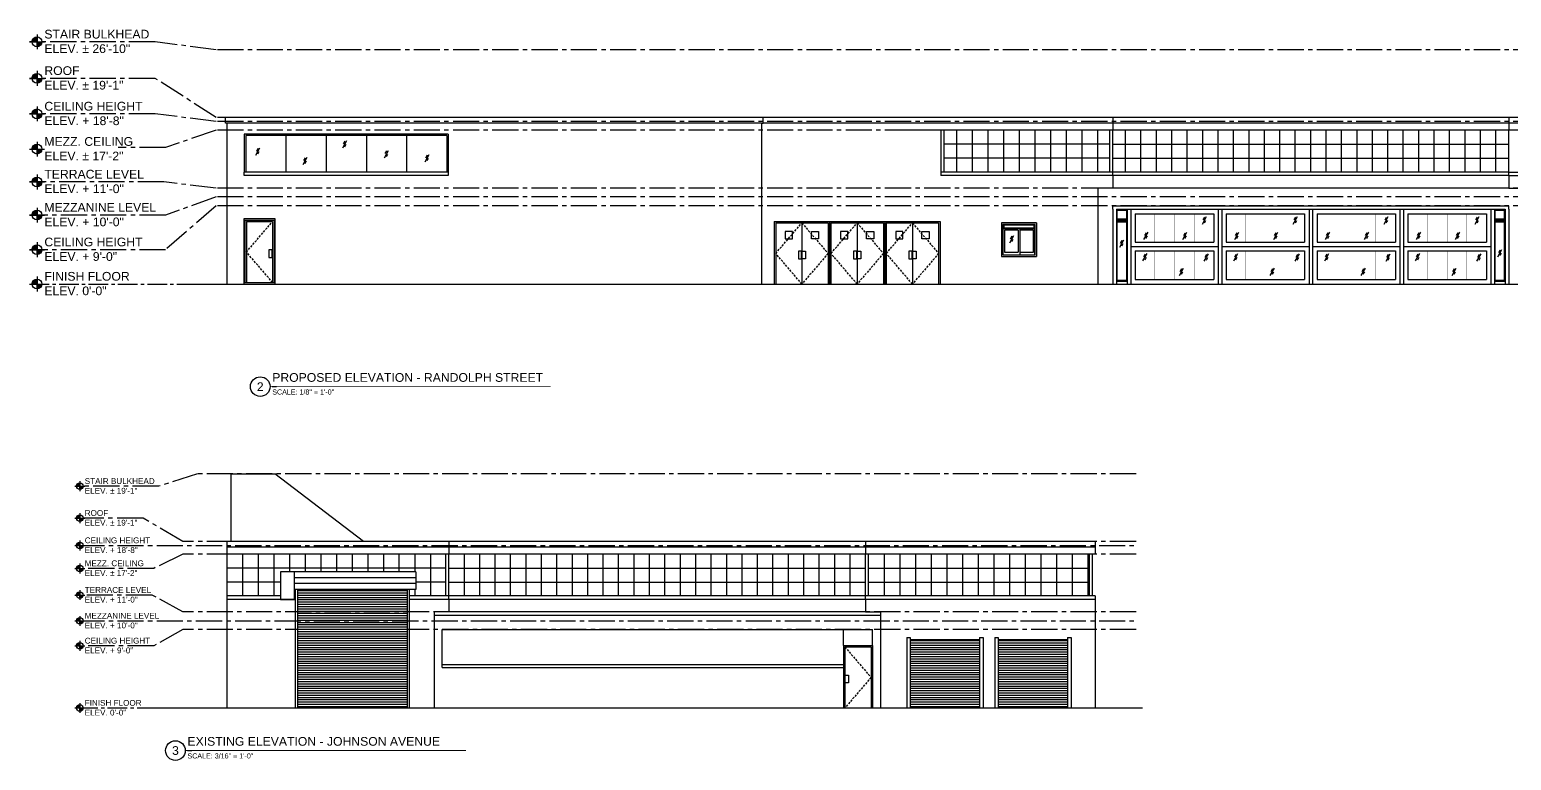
# Model space of a CAD drawing. Header units: inches. Extents: x -5252 to 14398, y -1665 to 9844.
# Drawn here: x 5712 to 7750, y -52 to 953 of the extents above; entities that cross this region are included whole.
import ezdxf
from ezdxf.enums import TextEntityAlignment as Align

# ---------------------------------------------------------------- set-up
doc = ezdxf.new("R2010")
doc.units = ezdxf.units.IN
doc.header["$LTSCALE"] = 48
doc.header["$MEASUREMENT"] = 0
doc.linetypes.add('CENTER2', pattern=[1.125, 0.75, -0.125, 0.125, -0.125])
doc.linetypes.add('HIDDEN2', pattern=[0.1875, 0.125, -0.0625])
for name, color, linetype in [('a-anno-symb', 91, 'Continuous'), ('CAPACITY SIGN', 1, 'Continuous'), ('Dimensions', 5, 'Continuous'), ('E-1', 150, 'Continuous'), ('E-2', 2, 'Continuous'), ('E-3', 6, 'Continuous'), ('E-4', 1, 'Continuous'), ('E-5', 5, 'Continuous'), ('E-6', 8, 'Continuous'), ('TB1', 31, 'Continuous')]:
    doc.layers.add(name, color=color, linetype=linetype)
doc.styles.add('ARIAL', font='arial.ttf')
doc.styles.add('ROMANS', font='romans.shx')
doc.styles.get("Standard").update_dxf_attribs({"font": 'arial.ttf'})
pattern_1 = [(0, (-4935.5524, 6553.8595), (0, 3.125), [])]

# ---------------------------------------------------------------- blocks, each defined once
blk = doc.blocks.new('Anno_Datum')
at = {"linetype": 'ByBlock', "lineweight": -2}
h = blk.add_hatch(dxfattribs=at)
h.set_pattern_fill('_USER', color=0, scale=0.008, angle=-90, style=0, pattern_type=0)
h.set_pattern_definition([(270, (0, 0), (0.008, -1e-18), [])])
h.paths.add_polyline_path([(0, 0), (0, 0.5, 0.414214), (-0.5, 0)])
h.paths.add_polyline_path([(0.5, 0), (0, 0), (0, -0.5, 0.414214)])
at = {"color": 0, "linetype": 'ByBlock', "lineweight": -2}
for p, q in [((-0.75, 0), (0.75, 0)), ((0, 0.75), (0, -0.75)), ((0, 0), (0.5, 0)), ((0, 0), (0.5, 0))]:
    blk.add_line(p, q, dxfattribs=at)
blk.add_circle((0, 0), 0.5, dxfattribs=at)
blk = doc.blocks.new('Anno_Title_T1')
at = {"color": 0, "linetype": 'ByBlock', "lineweight": -2}
blk.add_lwpolyline([(2.75, 0), (3.75, 0)], dxfattribs=at)
at = {"color": 0, "linetype": 'ByBlock', "lineweight": -2, "style": 'ROMANS'}
blk.add_attdef('TITLE', (2.75, 0.5), '', height=1.25, dxfattribs=at)
blk.add_attdef('SCALE', text='', height=0.75, dxfattribs=at).set_placement((2.75, -0.5), align=Align.TOP_LEFT)
blk = doc.blocks.new('Anno_Title_A1')
at = {"color": 0, "linetype": 'ByBlock', "lineweight": -2}
blk.add_circle((0, 0), 2.25, dxfattribs=at)
blk.add_circle((0, 0), 2.25, dxfattribs=at)
at = {"color": 0, "linetype": 'ByBlock', "lineweight": -2, "style": 'ROMANS'}
blk.add_attdef('NUMBER', text='', height=1.25, dxfattribs=at).set_placement((0, 0), align=Align.MIDDLE)

msp = doc.modelspace()

# ---------------------------------------------------------------- hatches: boundary and pattern name
at = {"layer": 'Dimensions'}
h = msp.add_hatch(dxfattribs=at)
h.set_pattern_fill('LINE', color=8, scale=25)
h.set_pattern_definition(pattern_1)
h.paths.add_polyline_path([(6231.1, 183.5), (6080.1, 183.5), (6080.1, 152.5), (6231.1, 152.5)])
h.paths.add_polyline_path([(6231.1, 152.5), (6080.1, 152.5), (6080.1, 140.2), (6231.1, 140.2)])
h.paths.add_polyline_path([(6231.1, 140.2), (6080.1, 140.2), (6080.1, 128.2), (6231.1, 128.2)])
h.paths.add_polyline_path([(6231.1, 128.2), (6080.1, 128.2), (6080.1, 20.5), (6231.1, 20.5)])
h = msp.add_hatch(dxfattribs=at)
h.set_pattern_fill('LINE', color=8, scale=25)
h.set_pattern_definition(pattern_1)
h.paths.add_polyline_path([(7018.1, 114.5), (6923.1, 114.5), (6923.1, 20.5), (7018.1, 20.5)])
h.paths.add_polyline_path([(7139.1, 114.5), (7044.1, 114.5), (7044.1, 20.5), (7139.1, 20.5)])

# ---------------------------------------------------------------- linework, layer by layer
at = {"layer": 'a-anno-symb', "color": 8, "linetype": 'CENTER2', "ltscale": 0.75}
for p, q in [((5711.9, 603.5), (8166.2, 603.5)), ((5778.7, 20.5), (7233.5, 20.5))]:
    msp.add_line(p, q, dxfattribs=at)
at = {"layer": 'a-anno-symb', "color": 8, "linetype": 'CENTER2'}
for p, q in [((5778.7, 244), (7233.5, 244)), ((5778.7, 140.2), (7233.5, 140.2))]:
    msp.add_line(p, q, dxfattribs=at)
for points in [[(8166.2, 925.5), (5968.5, 925.5), (5884.4, 936.5), (5711.9, 936.5)], [(8166.2, 832.5), (5968.5, 832.5), (5884.4, 886.3), (5711.9, 886.3)], [(8166.2, 827), (5968.5, 827), (5884.4, 837.4), (5711.9, 837.4)], [(8166.2, 815), (5968.5, 815), (5898.9, 791.3), (5833.7, 791.3)], [(8166.2, 735.5), (5968.5, 735.5), (5896.6, 743.8), (5711.9, 743.8)], [(8166.2, 723.2), (5968.5, 723.2), (5898.9, 698.3), (5711.9, 698.3)], [(8166.2, 711.2), (5968.5, 711.2), (5898.9, 650.7), (5711.9, 650.7)], [(7233.5, 342.5), (5942.9, 342.5), (5889.5, 325.5), (5785.4, 325.5)], [(7233.5, 249.5), (5922.5, 249.5), (5868.1, 281.6), (5785.4, 281.6)], [(7233.5, 232), (5922.5, 232), (5882.6, 212.4), (5787.7, 212.4)], [(7233.5, 152.5), (5922.5, 152.5), (5880.4, 175.8), (5785.4, 175.8)], [(7233.5, 128.2), (5922.5, 128.2), (5882.6, 106), (5787.7, 106)]]:
    msp.add_lwpolyline(points, dxfattribs=at)
at = {"layer": 'Dimensions'}
for p, q in [((6243.1, 207.5), (6076.1, 207.5)), ((6243.1, 207.5), (6243.1, 183.5)), ((6243.1, 199.5), (6076.1, 199.5)), ((6243.1, 191.5), (6076.1, 191.5)), ((6243.1, 183.5), (6076.1, 183.5)), ((6077.1, 183.5), (6077.1, 20.5)), ((6080.1, 183.5), (6080.1, 20.5)), ((6231.1, 183.5), (6231.1, 20.5)), ((6234.1, 183.5), (6234.1, 20.5)), ((6918.1, 117.5), (6918.1, 20.5)), ((6918.1, 117.5), (6923.1, 117.5)), ((6923.1, 117.5), (6923.1, 20.5)), ((6923.1, 114.5), (7018.1, 114.5)), ((7018.1, 117.5), (7018.1, 20.5)), ((7018.1, 117.5), (7023.1, 117.5)), ((7023.1, 117.5), (7023.1, 20.5)), ((7039.1, 117.5), (7039.1, 20.5)), ((7039.1, 117.5), (7044.1, 117.5)), ((7044.1, 117.5), (7044.1, 20.5)), ((7044.1, 114.5), (7139.1, 114.5)), ((7139.1, 117.5), (7139.1, 20.5)), ((7139.1, 117.5), (7144.1, 117.5)), ((7144.1, 117.5), (7144.1, 20.5))]:
    msp.add_line(p, q, dxfattribs=at)
msp.add_lwpolyline([(6076.1, 207.5), (6056.8, 207.5), (6056.8, 169.5), (6076.1, 169.5)], close=True, dxfattribs=at)
at = {"layer": 'E-1', "color": 151, "const_width": 0.25}
for points in [[(7259.4, 700.2), (7259.4, 660.9)], [(7286.4, 700.2), (7286.4, 660.9)], [(7313.4, 700.2), (7313.4, 660.9)], [(7384.4, 700.2), (7384.4, 660.9)], [(7411.4, 700.2), (7411.4, 660.9)], [(7438.4, 700.2), (7438.4, 660.9)], [(7509.4, 700.2), (7509.4, 660.9)], [(7536.4, 700.2), (7536.4, 660.9)], [(7563.4, 700.2), (7563.4, 660.9)], [(7634.4, 700.2), (7634.4, 660.9)], [(7661.4, 700.2), (7661.4, 660.9)], [(7688.4, 700.2), (7688.4, 660.9)], [(7232.4, 680.5), (7340.4, 680.5)], [(7357.4, 680.5), (7465.4, 680.5)], [(7482.4, 680.5), (7590.4, 680.5)], [(7607.4, 680.5), (7715.4, 680.5)], [(7259.4, 648.9), (7259.4, 609.5)], [(7286.4, 648.9), (7286.4, 609.5)], [(7313.4, 648.9), (7313.4, 609.5)], [(7384.4, 648.9), (7384.4, 609.5)], [(7411.4, 648.9), (7411.4, 609.5)], [(7438.4, 648.9), (7438.4, 609.5)], [(7509.4, 648.9), (7509.4, 609.5)], [(7536.4, 648.9), (7536.4, 609.5)], [(7563.4, 648.9), (7563.4, 609.5)], [(7634.4, 648.9), (7634.4, 609.5)], [(7661.4, 648.9), (7661.4, 609.5)], [(7688.4, 648.9), (7688.4, 609.5)], [(7232.4, 629.2), (7340.4, 629.2)], [(7357.4, 629.2), (7465.4, 629.2)], [(7482.4, 629.2), (7590.4, 629.2)], [(7607.4, 629.2), (7715.4, 629.2)]]:
    msp.add_lwpolyline(points, dxfattribs=at)
at = {"layer": 'E-2'}
for p, q in [((6720.5, 832.5), (5981.1, 832.5)), ((5981.1, 824.5), (5981.1, 832.5)), ((5983.1, 824.5), (5981.1, 824.5)), ((5983.1, 824.5), (5983.1, 603.5)), ((6718.5, 824.5), (6718.5, 603.5)), ((6718.5, 824.5), (6720.5, 824.5)), ((6720.5, 824.5), (6720.5, 832.5)), ((5927.4, 603.5), (8208.6, 603.5)), ((5881.4, 20.5), (7242.6, 20.5))]:
    msp.add_line(p, q, dxfattribs=at)
at = {"layer": 'E-3'}
for p, q in [((6718.5, 824.5), (5983.1, 824.5)), ((7201.5, 832.5), (6720.5, 832.5)), ((7201.5, 832.5), (7201.5, 815)), ((8143.1, 832.5), (7746.3, 832.5)), ((7746.3, 832.5), (7746.3, 815)), ((7181, 735.5), (7181, 603.5)), ((7201.5, 735.5), (7181, 735.5)), ((7201.5, 752.5), (7201.5, 735.5)), ((7746.3, 735.5), (7201.5, 735.5)), ((7746.3, 752.5), (7746.3, 735.5)), ((7746.3, 735.5), (7766.8, 735.5)), ((5983.1, 249.5), (5983.1, 20.5)), ((6288.5, 249.5), (5983.1, 249.5)), ((6288.5, 249.5), (6288.5, 232)), ((7177.1, 249.5), (6861.6, 249.5)), ((6861.6, 249.5), (6861.6, 232)), ((6288.5, 169.5), (6288.5, 152.5)), ((6861.6, 169.5), (6861.6, 152.5)), ((6268.1, 152.5), (6268.1, 20.5)), ((6288.5, 152.5), (6268.1, 152.5)), ((6882.1, 147.5), (6268.1, 147.5)), ((6861.6, 152.5), (6288.5, 152.5)), ((6861.6, 152.5), (6882.1, 152.5)), ((6882.1, 152.5), (6882.1, 20.5))]:
    msp.add_line(p, q, dxfattribs=at)
at = {"layer": 'E-4'}
for p, q in [((7201.5, 824.5), (6720.5, 824.5)), ((8143.1, 824.5), (7746.3, 824.5)), ((7201.5, 815), (6896, 815)), ((8143.1, 815), (7746.3, 815)), ((7201.5, 711.2), (7746.3, 711.2)), ((7201.5, 706.2), (7201.5, 711.2)), ((7201.5, 706.2), (7201.5, 603.5)), ((7206.5, 706.2), (7741.3, 706.2)), ((7206.5, 706.2), (7206.5, 603.5)), ((7741.3, 706.2), (7741.3, 603.5)), ((7746.3, 706.2), (7746.3, 711.2)), ((7746.3, 706.2), (7746.3, 603.5)), ((7177.1, 249.5), (7177.1, 232)), ((7177.1, 249.5), (7177.1, 232)), ((6288.5, 241.5), (5983.1, 241.5)), ((6288.5, 232), (5983.1, 232)), ((7177.1, 241.5), (6861.6, 241.5)), ((7177.1, 232), (6861.6, 232)), ((7177.1, 174.5), (7177.1, 20.5)), ((7177.1, 174.5), (7177.1, 153.2))]:
    msp.add_line(p, q, dxfattribs=at)
at = {"layer": 'E-5'}
for p, q in [((7746.3, 832.5), (7201.5, 832.5)), ((6007.1, 809.5), (6007.1, 757.5)), ((6287.6, 809.5), (6007.1, 809.5)), ((6009.1, 807.5, 20), (6009.1, 757.5, 20)), ((6285.6, 807.5), (6009.1, 807.5)), ((6285.6, 807.5, 20), (6285.6, 757.5, 20)), ((6287.6, 809.5), (6287.6, 757.5)), ((6965, 815), (6965, 752.5)), ((6969, 815), (6969, 757.5)), ((7197.5, 757.5), (7197.5, 815)), ((7201.5, 752.5), (7201.5, 815)), ((7746.3, 752.5), (7746.3, 815)), ((6287.6, 757.5), (6007.1, 757.5)), ((6007.1, 752.5), (6007.1, 757.5)), ((6287.6, 757.5), (6287.6, 752.5)), ((7201.5, 757.5), (6965, 757.5)), ((7746.3, 757.5), (8040, 757.5)), ((6287.6, 752.5), (6007.1, 752.5)), ((7201.5, 752.5), (6965, 752.5)), ((7746.3, 752.5), (8040, 752.5)), ((6007.1, 603.5), (6007.1, 693.5)), ((6007.1, 693.5), (6049.1, 693.5)), ((6049.1, 693.5), (6049.1, 603.5)), ((7221.4, 706.2), (7221.4, 603.5)), ((7226.4, 706.2), (7226.4, 603.5)), ((7232.4, 700.2), (7232.4, 660.9)), ((7232.4, 700.2), (7340.4, 700.2)), ((7340.4, 700.2), (7340.4, 660.9)), ((7346.4, 706.2), (7346.4, 603.5)), ((7351.4, 706.2), (7351.4, 603.5)), ((7357.4, 700.2), (7357.4, 660.9)), ((7357.4, 700.2), (7465.4, 700.2)), ((7465.4, 700.2), (7465.4, 660.9)), ((7471.4, 706.2), (7471.4, 603.5)), ((7476.4, 706.2), (7476.4, 603.5)), ((7482.4, 700.2), (7482.4, 660.9)), ((7482.4, 700.2), (7590.4, 700.2)), ((7590.4, 700.2), (7590.4, 660.9)), ((7596.4, 706.2), (7596.4, 603.5)), ((7601.4, 706.2), (7601.4, 603.5)), ((7607.4, 700.2), (7607.4, 660.9)), ((7607.4, 700.2), (7715.4, 700.2)), ((7715.4, 700.2), (7715.4, 660.9)), ((7721.4, 706.2), (7721.4, 603.5)), ((7726.4, 706.2), (7726.4, 603.5)), ((6736, 689.5), (6736, 603.5)), ((6736, 689.5), (6964, 689.5)), ((6738, 687.5), (6738, 603.5)), ((6738, 687.5), (6810, 687.5)), ((6774, 687.5), (6774, 603.5)), ((6810, 687.5), (6810, 603.5)), ((6812, 689.5), (6812, 603.5)), ((6814, 687.5), (6814, 603.5)), ((6814, 687.5), (6886, 687.5)), ((6850, 687.5), (6850, 603.5)), ((6886, 687.5), (6886, 603.5)), ((6888, 689.5), (6888, 603.5)), ((6890, 687.5), (6890, 603.5)), ((6890, 687.5), (6962, 687.5)), ((6926, 687.5), (6926, 603.5)), ((6962, 687.5), (6962, 603.5)), ((6964, 689.5), (6964, 603.5)), ((7048.5, 687.5), (7048.5, 641.5)), ((7096.5, 687.5), (7048.5, 687.5)), ((7050.5, 685.5), (7050.5, 643.5)), ((7094.5, 685.5), (7050.5, 685.5)), ((7094.5, 679.5), (7050.5, 679.5)), ((7073.5, 679.5), (7073.5, 643.5)), ((7094.5, 643.5), (7094.5, 685.5)), ((7096.5, 687.5), (7096.5, 641.5)), ((7096.5, 641.5), (7096.5, 687.5)), ((7226.4, 654.9), (7346.4, 654.9)), ((7232.4, 660.9), (7340.4, 660.9)), ((7351.4, 654.9), (7471.4, 654.9)), ((7357.4, 660.9), (7465.4, 660.9)), ((7476.4, 654.9), (7596.4, 654.9)), ((7482.4, 660.9), (7590.4, 660.9)), ((7601.4, 654.9), (7721.4, 654.9)), ((7607.4, 660.9), (7715.4, 660.9)), ((7048.5, 641.5), (7096.5, 641.5)), ((7050.5, 643.5), (7094.5, 643.5)), ((7232.4, 648.9), (7232.4, 609.5)), ((7232.4, 648.9), (7340.4, 648.9)), ((7340.4, 648.9), (7340.4, 609.5)), ((7357.4, 648.9), (7357.4, 609.5)), ((7357.4, 648.9), (7465.4, 648.9)), ((7465.4, 648.9), (7465.4, 609.5)), ((7482.4, 648.9), (7482.4, 609.5)), ((7482.4, 648.9), (7590.4, 648.9)), ((7590.4, 648.9), (7590.4, 609.5)), ((7607.4, 648.9), (7607.4, 609.5)), ((7607.4, 648.9), (7715.4, 648.9)), ((7715.4, 648.9), (7715.4, 609.5)), ((7232.4, 609.5), (7340.4, 609.5)), ((7357.4, 609.5), (7465.4, 609.5)), ((7482.4, 609.5), (7590.4, 609.5)), ((7607.4, 609.5), (7715.4, 609.5)), ((6861.6, 249.5), (6288.5, 249.5)), ((6284.5, 174.5), (6284.5, 232)), ((6288.5, 174.5), (6288.5, 232)), ((6861.6, 174.5), (6861.6, 232)), ((6865.6, 174.5), (6865.6, 232)), ((7169.1, 232), (7169.1, 174.5)), ((7173.1, 232), (7173.1, 174.5)), ((6056.8, 174.5), (5983.1, 174.5)), ((6077.1, 169.5), (5983.1, 169.5)), ((6077.1, 174.5), (6076.1, 174.5)), ((6288.5, 174.5), (6234.1, 174.5)), ((6288.5, 169.5), (6234.1, 169.5)), ((6288.5, 169.5), (6288.5, 174.5)), ((7177.1, 174.5), (6861.6, 174.5)), ((6861.6, 169.5), (6861.6, 174.5)), ((7177.1, 169.5), (6861.6, 169.5)), ((6279.1, 76.2), (6279.1, 128.2)), ((6279.1, 128.2), (6871.1, 128.2)), ((6831.1, 106.5), (6831.1, 128.2)), ((6871.1, 106.5), (6871.1, 128.2)), ((6831.1, 106.5), (6831.1, 20.5)), ((6831.1, 106.5), (6871.1, 106.5)), ((6833.1, 104.5), (6833.1, 20.5)), ((6833.1, 104.5), (6869.1, 104.5)), ((6869.1, 104.5), (6869.1, 20.5)), ((6871.1, 106.5), (6871.1, 20.5)), ((6279.1, 80.2), (6831.1, 80.2)), ((6279.1, 76.2), (6831.1, 76.2))]:
    msp.add_line(p, q, dxfattribs=at)
at = {"layer": 'E-6'}
for p, q in [((7746.3, 824.5), (7201.5, 824.5)), ((6064.4, 807.5), (6064.4, 757.5)), ((6119.7, 807.5), (6119.7, 757.5)), ((6142.6, 790.7, -20), (6148.3, 800.7, -20)), ((6143.8, 796.2, -20), (6146, 800.1, -20)), ((6145.5, 792.3, -20), (6147.4, 795.7, -20)), ((6175, 807.5), (6175, 757.5)), ((6230.3, 807.5), (6230.3, 757.5)), ((6986.7, 815), (6986.7, 757.5)), ((7008.2, 815), (7008.2, 757.5)), ((7029.8, 815), (7029.8, 757.5)), ((7051.3, 815), (7051.3, 757.5)), ((7072.8, 815), (7072.8, 757.5)), ((7094.4, 815), (7094.4, 757.5)), ((7115.9, 815), (7115.9, 757.5)), ((7137.4, 815), (7137.4, 757.5)), ((7159, 815), (7159, 757.5)), ((7180.5, 815), (7180.5, 757.5)), ((7746.3, 815), (7201.5, 815)), ((6023, 780.7, -20), (6028.7, 790.7, -20)), ((6024.2, 786.2, -20), (6026.4, 790.1, -20)), ((6025.9, 782.3, -20), (6027.8, 785.7, -20)), ((6087.9, 767.7, -20), (6093.6, 777.7, -20)), ((6089.2, 773.2, -20), (6091.3, 777.1, -20)), ((6199.8, 777.2, -20), (6205.5, 787.3, -20)), ((6201.1, 782.8, -20), (6203.2, 786.6, -20)), ((6202.7, 778.8, -20), (6204.6, 782.2, -20)), ((6255.8, 771.5), (6261.5, 781.6)), ((6257, 777.1), (6259.2, 781)), ((6258.7, 773.2), (6260.6, 776.6)), ((6090.8, 769.3, -20), (6092.7, 772.7, -20)), ((7746.3, 757.5), (7201.5, 757.5)), ((7746.3, 752.5), (7201.5, 752.5)), ((7324.8, 686), (7330.4, 696.1)), ((7326, 691.6), (7328.1, 695.4)), ((7449.8, 686), (7455.4, 696.1)), ((7451, 691.6), (7453.1, 695.4)), ((7574.8, 686), (7580.4, 696.1)), ((7576, 691.6), (7578.1, 695.4)), ((7699.8, 686), (7705.4, 696.1)), ((7701, 691.6), (7703.1, 695.4)), ((7727.4, 692.5), (7727.4, 705.2)), ((7727.4, 705.2), (7740.3, 705.2)), ((7740.3, 692.5), (7740.3, 705.2)), ((6008.1, 691.5), (6008.1, 605.5)), ((6008.1, 691.5), (6048.1, 691.5)), ((6010.1, 689.5), (6010.1, 605.5)), ((6010.1, 689.5), (6046.1, 689.5)), ((6046.1, 689.5), (6046.1, 605.5)), ((6048.1, 691.5), (6048.1, 605.5)), ((7051.5, 684.5), (7051.5, 680.5)), ((7093.5, 684.5), (7051.5, 684.5)), ((7093.5, 680.5), (7051.5, 680.5)), ((7052.5, 677.5), (7052.5, 647.5)), ((7071.5, 677.5), (7052.5, 677.5)), ((7071.5, 677.5), (7071.5, 647.5)), ((7092.5, 677.5), (7073.5, 677.5)), ((7092.5, 647.5), (7092.5, 677.5)), ((7093.5, 680.5), (7093.5, 684.5)), ((7221.4, 691.5), (7206.5, 691.5)), ((7221.4, 689.5), (7206.5, 689.5)), ((7220.4, 692.5), (7207.5, 692.5)), ((7220.4, 688.5), (7207.5, 688.5)), ((7244.3, 664.6), (7250, 674.7)), ((7245.5, 670.2), (7247.7, 674)), ((7297.9, 664.6), (7303.6, 674.7)), ((7299.1, 670.2), (7301.3, 674)), ((7327.6, 687.6), (7329.6, 691)), ((7369.3, 664.6), (7375, 674.7)), ((7370.5, 670.2), (7372.7, 674)), ((7422.9, 664.6), (7428.6, 674.7)), ((7424.1, 670.2), (7426.3, 674)), ((7452.6, 687.6), (7454.6, 691)), ((7494.3, 664.6), (7500, 674.7)), ((7495.5, 670.2), (7497.7, 674)), ((7547.9, 664.6), (7553.6, 674.7)), ((7549.1, 670.2), (7551.3, 674)), ((7577.6, 687.6), (7579.6, 691)), ((7619.3, 664.6), (7625, 674.7)), ((7620.5, 670.2), (7622.7, 674)), ((7672.9, 664.6), (7678.6, 674.7)), ((7674.1, 670.2), (7676.3, 674)), ((7702.6, 687.6), (7704.6, 691)), ((7741.3, 691.5), (7726.4, 691.5)), ((7741.3, 689.5), (7726.4, 689.5)), ((7740.3, 692.5), (7727.4, 692.5)), ((7727.4, 608.5), (7727.4, 688.5)), ((7740.3, 688.5), (7727.4, 688.5)), ((7740.3, 608.5), (7740.3, 688.5)), ((7059.8, 660.2), (7065.5, 670.3)), ((7061, 665.8), (7063.2, 669.7)), ((7062.7, 661.9), (7064.6, 665.3)), ((7211.1, 654.3), (7216.8, 664.4)), ((7212.3, 659.8), (7214.5, 663.7)), ((7214, 655.9), (7215.9, 659.3)), ((7247.2, 666.2), (7249.1, 669.6)), ((7300.8, 666.2), (7302.7, 669.6)), ((7372.2, 666.2), (7374.1, 669.6)), ((7425.8, 666.2), (7427.7, 669.6)), ((7497.2, 666.2), (7499.1, 669.6)), ((7550.8, 666.2), (7552.7, 669.6)), ((7622.2, 666.2), (7624.1, 669.6)), ((7675.8, 666.2), (7677.7, 669.6)), ((7052.5, 647.5), (7071.5, 647.5)), ((7073.5, 647.5), (7092.5, 647.5)), ((7243, 635.3), (7248.7, 645.3)), ((7244.2, 640.8), (7246.4, 644.7)), ((7245.9, 636.9), (7247.8, 640.3)), ((7327.4, 634.9), (7333.1, 645)), ((7328.6, 640.5), (7330.8, 644.3)), ((7330.3, 636.5), (7332.2, 639.9)), ((7368, 635.3), (7373.7, 645.3)), ((7369.2, 640.8), (7371.4, 644.7)), ((7370.9, 636.9), (7372.8, 640.3)), ((7452.4, 634.9), (7458.1, 645)), ((7453.6, 640.5), (7455.8, 644.3)), ((7455.3, 636.5), (7457.2, 639.9)), ((7493, 635.3), (7498.7, 645.3)), ((7494.2, 640.8), (7496.4, 644.7)), ((7495.9, 636.9), (7497.8, 640.3)), ((7577.4, 634.9), (7583.1, 645)), ((7578.6, 640.5), (7580.8, 644.3)), ((7580.3, 636.5), (7582.2, 639.9)), ((7618, 635.3), (7623.7, 645.3)), ((7619.2, 640.8), (7621.4, 644.7)), ((7620.9, 636.9), (7622.8, 640.3)), ((7702.4, 634.9), (7708.1, 645)), ((7703.6, 640.5), (7705.8, 644.3)), ((7705.3, 636.5), (7707.2, 639.9)), ((7731.1, 641), (7736.8, 651.1)), ((7732.3, 646.6), (7734.5, 650.4)), ((7734, 642.7), (7735.9, 646.1)), ((7293.2, 615.3), (7298.9, 625.4)), ((7294.4, 620.9), (7296.6, 624.7)), ((7296.1, 617), (7298, 620.4)), ((7418.2, 615.3), (7423.9, 625.4)), ((7419.4, 620.9), (7421.6, 624.7)), ((7421.1, 617), (7423, 620.4)), ((7543.2, 615.3), (7548.9, 625.4)), ((7544.4, 620.9), (7546.6, 624.7)), ((7546.1, 617), (7548, 620.4)), ((7668.2, 615.3), (7673.9, 625.4)), ((7669.4, 620.9), (7671.6, 624.7)), ((7671.1, 617), (7673, 620.4)), ((6007.1, 605.5), (6049.1, 605.5)), ((7206.5, 607.5), (7221.4, 607.5)), ((7726.4, 607.5), (7741.3, 607.5)), ((7740.3, 608.5), (7727.4, 608.5)), ((5989.1, 249.5), (5989.1, 342.5)), ((5989.1, 342.5), (6049.1, 342.5)), ((6171.2, 249.5), (6049.1, 342.5)), ((6004.6, 232), (6004.6, 174.5)), ((6026.1, 232), (6026.1, 174.5)), ((6047.7, 232), (6047.7, 174.5)), ((6069.2, 232), (6069.2, 207.5)), ((6090.7, 232), (6090.7, 207.5)), ((6112.3, 232), (6112.3, 207.5)), ((6133.8, 232), (6133.8, 207.5)), ((6155.3, 232), (6155.3, 207.5)), ((6176.9, 232), (6176.9, 207.5)), ((6198.4, 232), (6198.4, 207.5)), ((6219.9, 232), (6219.9, 207.5)), ((6241.5, 232), (6241.5, 207.5)), ((6263, 232), (6263, 174.5)), ((6861.6, 241.5), (6288.5, 241.5)), ((6861.6, 232), (6288.5, 232)), ((6887.1, 232), (6887.1, 174.5)), ((6908.7, 232), (6908.7, 174.5)), ((6930.2, 232), (6930.2, 174.5)), ((6951.7, 232), (6951.7, 174.5)), ((6973.3, 232), (6973.3, 174.5)), ((6994.8, 232), (6994.8, 174.5)), ((7016.3, 232), (7016.3, 174.5)), ((7037.9, 232), (7037.9, 174.5)), ((7059.4, 232), (7059.4, 174.5)), ((7080.9, 232), (7080.9, 174.5)), ((7102.5, 232), (7102.5, 174.5)), ((7124, 232), (7124, 174.5)), ((7145.5, 232), (7145.5, 174.5)), ((7167.1, 232), (7167.1, 174.5)), ((6241.5, 183.5), (6241.5, 174.5)), ((6861.6, 174.5), (6288.5, 174.5)), ((6861.6, 169.5), (6288.5, 169.5))]:
    msp.add_line(p, q, dxfattribs=at)
at = {"layer": 'E-6', "color": 151}
for p, q in [((7219.1, 757.5), (7219.1, 815)), ((7240.3, 757.5), (7240.3, 815)), ((7261.5, 757.5), (7261.5, 815)), ((7282.7, 757.5), (7282.7, 815)), ((7304, 757.5), (7304, 815)), ((7325.2, 757.5), (7325.2, 815)), ((7346.4, 757.5), (7346.4, 815)), ((7367.6, 757.5), (7367.6, 815)), ((7388.9, 757.5), (7388.9, 815)), ((7410.1, 757.5), (7410.1, 815)), ((7431.3, 757.5), (7431.3, 815)), ((7452.5, 757.5), (7452.5, 815)), ((7473.8, 757.5), (7473.8, 815)), ((7495, 757.5), (7495, 815)), ((7516.2, 757.5), (7516.2, 815)), ((7537.4, 757.5), (7537.4, 815)), ((7558.7, 757.5), (7558.7, 815)), ((7579.9, 757.5), (7579.9, 815)), ((7601.1, 757.5), (7601.1, 815)), ((7622.3, 757.5), (7622.3, 815)), ((7643.6, 757.5), (7643.6, 815)), ((7664.8, 757.5), (7664.8, 815)), ((7686, 757.5), (7686, 815)), ((7707.2, 757.5), (7707.2, 815)), ((7728.4, 757.5), (7728.4, 815)), ((6309.8, 174.5), (6309.8, 232)), ((6331, 174.5), (6331, 232)), ((6352.2, 174.5), (6352.2, 232)), ((6373.4, 174.5), (6373.4, 232)), ((6394.7, 174.5), (6394.7, 232)), ((6415.9, 174.5), (6415.9, 232)), ((6437.1, 174.5), (6437.1, 232)), ((6458.3, 174.5), (6458.3, 232)), ((6479.6, 174.5), (6479.6, 232)), ((6500.8, 174.5), (6500.8, 232)), ((6522, 174.5), (6522, 232)), ((6543.2, 174.5), (6543.2, 232)), ((6564.5, 174.5), (6564.5, 232)), ((6585.7, 174.5), (6585.7, 232)), ((6606.9, 174.5), (6606.9, 232)), ((6628.1, 174.5), (6628.1, 232)), ((6649.4, 174.5), (6649.4, 232)), ((6670.6, 174.5), (6670.6, 232)), ((6691.8, 174.5), (6691.8, 232)), ((6713, 174.5), (6713, 232)), ((6734.2, 174.5), (6734.2, 232)), ((6755.5, 174.5), (6755.5, 232)), ((6776.7, 174.5), (6776.7, 232)), ((6797.9, 174.5), (6797.9, 232)), ((6819.1, 174.5), (6819.1, 232)), ((6840.4, 174.5), (6840.4, 232))]:
    msp.add_line(p, q, dxfattribs=at)
at = {"layer": 'E-6'}
for points in [[(7197.5, 795.8), (6969, 795.8)], [(7197.5, 776.6), (6969, 776.6)], [(7207.5, 692.5), (7207.5, 705.2), (7220.4, 705.2), (7220.4, 692.5)], [(7220.4, 688.5), (7220.4, 608.5), (7207.5, 608.5), (7207.5, 688.5)], [(6284.5, 212.8), (5983.1, 212.8)], [(6865.6, 212.8), (7169.1, 212.8)], [(6056.8, 193.6), (5983.1, 193.6)], [(6284.5, 193.6), (6243.1, 193.6)], [(6865.6, 193.6), (7169.1, 193.6)]]:
    msp.add_lwpolyline(points, dxfattribs=at)
at = {"layer": 'E-6', "color": 151}
for points in [[(7201.5, 795.8), (7746.3, 795.8)], [(7201.5, 776.6), (7746.3, 776.6)], [(6288.5, 212.8), (6861.6, 212.8)], [(6288.5, 193.6), (6861.6, 193.6)]]:
    msp.add_lwpolyline(points, dxfattribs=at)
at = {"layer": 'E-6', "linetype": 'HIDDEN2', "ltscale": 0.5}
for points in [[(6046.1, 605.5), (6010.1, 647.5), (6046.1, 689.5)], [(6774, 603.5), (6738, 645.5), (6774, 687.5), (6810, 645.5), (6774, 603.5)], [(6850, 603.5), (6814, 645.5), (6850, 687.5), (6886, 645.5), (6850, 603.5)], [(6926, 603.5), (6890, 645.5), (6926, 687.5), (6962, 645.5), (6926, 603.5)], [(6833.1, 104.5), (6869.1, 62.5), (6833.1, 20.5)]]:
    msp.add_lwpolyline(points, dxfattribs=at)
at = {"layer": 'E-6'}
for points in [[(6751, 665.5), (6761, 665.5), (6761, 675.5), (6751, 675.5)], [(6797, 665.5), (6787, 665.5), (6787, 675.5), (6797, 675.5)], [(6827, 665.5), (6837, 665.5), (6837, 675.5), (6827, 675.5)], [(6873, 665.5), (6863, 665.5), (6863, 675.5), (6873, 675.5)], [(6903, 665.5), (6913, 665.5), (6913, 675.5), (6903, 675.5)], [(6949, 665.5), (6939, 665.5), (6939, 675.5), (6949, 675.5)], [(6045.6, 650.5), (6041.1, 650.5), (6041.1, 639.9), (6045.6, 639.9)], [(6773.5, 648.5), (6769.1, 648.5), (6769.1, 637.9), (6773.5, 637.9)], [(6774.5, 648.5), (6779, 648.5), (6779, 637.9), (6774.5, 637.9)], [(6849.5, 648.5), (6845.1, 648.5), (6845.1, 637.9), (6849.5, 637.9)], [(6850.5, 648.5), (6855, 648.5), (6855, 637.9), (6850.5, 637.9)], [(6925.5, 648.5), (6921.1, 648.5), (6921.1, 637.9), (6925.5, 637.9)], [(6926.5, 648.5), (6931, 648.5), (6931, 637.9), (6926.5, 637.9)], [(6833.6, 65.5), (6838, 65.5), (6838, 54.9), (6833.6, 54.9)]]:
    msp.add_lwpolyline(points, close=True, dxfattribs=at)
at = {"layer": 'TB1'}
for points in [[(6042.6, 462.4, 1.2, 1.2, 0), (6428.6, 462.4, 1.2, 1.2, 0)], [(5926, -38, 1.2, 1.2, 0), (6312, -38, 1.2, 1.2, 0)]]:
    msp.add_lwpolyline(points, format="xyseb", dxfattribs=at)

# ---------------------------------------------------------------- block references
at = {"layer": 'a-anno-symb', "color": 8}
for p, xscale, yscale, zscale in [((5722.1, 936.5), 13.5, 13.5, 13.5), ((5722.1, 886.3), 13.5, 13.5, 13.5), ((5722.1, 837.4), 13.5, 13.5, 13.5), ((5722.1, 789), 13.5, 13.5, 13.5), ((5722.1, 743.8), 13.5, 13.5, 13.5), ((5722.1, 698.3), 13.5, 13.5, 13.5), ((5722.1, 650.7), 13.5, 13.5, 13.5), ((5722.1, 603.5), 13.5, 13.5, 13.5), ((5780.9, 325.5), 9, 9, 9), ((5780.9, 281.6), 9, 9, 9), ((5780.9, 244), 9, 9, 9), ((5780.9, 212.4), 9, 9, 9), ((5780.9, 175.8), 9, 9, 9), ((5780.9, 140.2), 9, 9, 9), ((5780.9, 106), 9, 9, 9), ((5780.9, 20.5), 9, 9, 9)]:
    msp.add_blockref('Anno_Datum', p, dxfattribs=dict(at, xscale=xscale, yscale=yscale, zscale=zscale))
at = {"layer": 'TB1'}
ref = msp.add_blockref('Anno_Title_A1', (6029.1, 462.4), dxfattribs=dict(at, xscale=5.998500000000001, yscale=5.998500000000001, zscale=5.998500000000001))
ref.add_attrib('NUMBER', '2', dxfattribs={"layer": '0', "color": 0, "linetype": 'ByBlock', "lineweight": -2, "height": 12, "style": 'ARIAL'}).set_placement((6029.1, 462.4), align=Align.MIDDLE)
ref = msp.add_blockref('Anno_Title_T1', (6029.1, 462.4), dxfattribs=dict(at, xscale=5.998500000000001, yscale=5.998500000000001, zscale=5.998500000000001))
ref.add_attrib('SCALE', 'SCALE: 1/8" = 1\'-0"', dxfattribs={"layer": '0', "color": 0, "linetype": 'ByBlock', "lineweight": -2, "height": 7, "style": 'ARIAL'}).set_placement((6045.6, 449.4), align=Align.BOTTOM_LEFT)
ref.add_attrib('TITLE', 'PROPOSED ELEVATION - RANDOLPH STREET', dxfattribs={"layer": '0', "color": 0, "linetype": 'ByBlock', "lineweight": -2, "height": 11.997, "style": 'ARIAL'}).set_placement((6045.6, 465.4), align=Align.BOTTOM_LEFT)
ref = msp.add_blockref('Anno_Title_T1', (5912.5, -38), dxfattribs=dict(at, xscale=5.998500000000001, yscale=5.998500000000001, zscale=5.998500000000001))
ref.add_attrib('SCALE', 'SCALE: 3/16" = 1\'-0"', dxfattribs={"layer": '0', "color": 0, "linetype": 'ByBlock', "lineweight": -2, "height": 7, "style": 'ARIAL'}).set_placement((5929, -51), align=Align.BOTTOM_LEFT)
ref.add_attrib('TITLE', 'EXISTING ELEVATION - JOHNSON AVENUE', dxfattribs={"layer": '0', "color": 0, "linetype": 'ByBlock', "lineweight": -2, "height": 11.997, "style": 'ARIAL'}).set_placement((5929, -35), align=Align.BOTTOM_LEFT)
ref = msp.add_blockref('Anno_Title_A1', (5912.5, -38), dxfattribs=dict(at, xscale=5.998500000000001, yscale=5.998500000000001, zscale=5.998500000000001))
ref.add_attrib('NUMBER', '3', dxfattribs={"layer": '0', "color": 0, "linetype": 'ByBlock', "lineweight": -2, "height": 12, "style": 'ARIAL'}).set_placement((5912.5, -38), align=Align.MIDDLE)

# ---------------------------------------------------------------- texts
at = {"layer": 'CAPACITY SIGN', "attachment_point": 4}
for s, insert, char_height, width in [('\\A1;STAIR BULKHEAD \\PELEV. %%P 26\'-10"', (5732.2, 937), 12, 209.579), ('\\A1;ROOF \\PELEV. %%P 19\'-1"', (5732.2, 886.8), 12, 209.579), ('\\A1;CEILING HEIGHT\\PELEV. + 18\'-8"', (5732.2, 837.9), 12, 209.579), ('\\A1;MEZZ. CEILING\\PELEV. %%P 17\'-2"', (5732.2, 789.5), 12, 209.579), ('\\A1;TERRACE LEVEL \\PELEV. + 11\'-0"', (5732.2, 744.4), 12, 209.579), ('\\A1;MEZZANINE LEVEL\\PELEV. + 10\'-0"', (5732.2, 698.8), 12, 209.579), ('\\A1;CEILING HEIGHT \\PELEV. + 9\'-0"', (5732.2, 651.2), 12, 209.579), ('\\A1;FINISH FLOOR\\PELEV. 0\'-0"', (5732.2, 604), 12, 209.579), ('\\A1;STAIR BULKHEAD\\PELEV. %%P 19\'-1"', (5787.7, 325.8), 8, 139.719), ('\\A1;ROOF \\PELEV. %%P 19\'-1"', (5787.7, 281.9), 8, 139.719), ('\\A1;CEILING HEIGHT\\PELEV. + 18\'-8"', (5787.7, 244.3), 8, 139.719), ('\\A1;MEZZ. CEILING\\PELEV. %%P 17\'-2"', (5787.7, 212.8), 8, 139.719), ('\\A1;TERRACE LEVEL \\PELEV. + 11\'-0"', (5787.7, 176.1), 8, 139.719), ('\\A1;MEZZANINE LEVEL\\PELEV. + 10\'-0"', (5787.7, 140.6), 8, 139.719), ('\\A1;CEILING HEIGHT \\PELEV. + 9\'-0"', (5787.7, 106.3), 8, 139.719), ('\\A1;FINISH FLOOR\\PELEV. 0\'-0"', (5787.7, 20.8), 8, 139.719)]:
    msp.add_mtext(s, dxfattribs=dict(at, insert=insert, char_height=char_height, width=width))

doc.saveas('drawing.dxf')
